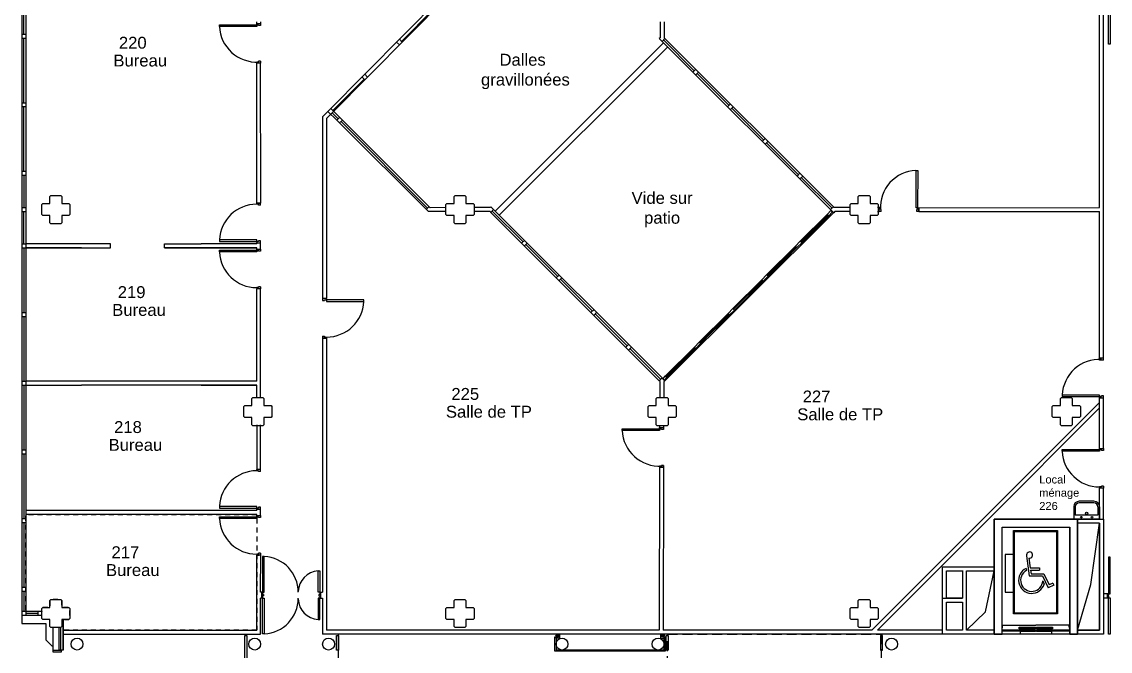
# Model space of a CAD drawing. Header units: metres. Extents: x 492 to 631, y -916 to -790.
# Drawn here: x 572.34 to 599.75, y -893.74 to -877.87 of the extents above; entities that cross this region are included whole.
import ezdxf

# ---------------------------------------------------------------- set-up
doc = ezdxf.new("R2010")
doc.units = ezdxf.units.M
for name, pattern in [('CACHE', [0.375, 0.25, -0.125]), ('CACHE2', [0.1875, 0.125, -0.0625]), ('CONTINU', [0])]:
    doc.linetypes.add(name, pattern=pattern)
for name, color, linetype in [('_numérotation salles', 8, 'Continuous'), ('Désignation', 8, 'CONTINU'), ('GEX_VOL_Archi', 8, 'Continuous')]:
    doc.layers.add(name, color=color, linetype=linetype)
doc.styles.add('G100TXT-droit', font='swissl.ttf', dxfattribs={"height": 0.2})
doc.styles.get("Standard").update_dxf_attribs({"font": 'swissl.ttf'})

msp = doc.modelspace()

# ---------------------------------------------------------------- linework, layer by layer
at = {"layer": 'GEX_VOL_Archi', "color": 7}
for p, q in [((572.342, -872.378), (572.342, -892.838)), ((572.442, -872.378), (572.442, -892.838)), ((585.229, -874.895), (580.052, -880.134)), ((585.3, -874.965), (580.123, -880.205)), ((599.483, -882.53), (599.483, -874.883)), ((599.483, -882.53), (599.483, -874.883)), ((572.39, -878.183), (572.389, -876.553)), ((581.9, -878.371), (582.699, -877.564)), ((599.583, -882.53), (599.583, -877.518)), ((599.713, -878.437), (599.713, -877.518)), ((599.753, -877.518), (599.753, -878.437)), ((577.317, -877.95), (578.256, -877.95)), ((577.317, -877.99), (577.317, -877.95)), ((578.256, -877.99), (577.317, -877.99)), ((578.256, -877.92), (578.356, -877.92)), ((578.256, -877.95), (578.256, -877.92)), ((578.256, -877.95), (578.256, -877.99)), ((578.306, -877.95), (578.256, -877.95)), ((578.259, -877.92), (578.259, -877.874)), ((578.306, -877.97), (578.306, -877.95)), ((578.356, -877.97), (578.306, -877.97)), ((578.356, -877.92), (578.356, -877.97)), ((578.359, -877.92), (578.359, -877.874)), ((588.417, -877.873), (588.417, -878.276)), ((588.517, -877.873), (588.517, -878.276)), ((572.341, -878.183), (572.441, -878.183)), ((572.341, -878.283), (572.441, -878.283)), ((572.391, -879.913), (572.39, -878.283)), ((588.417, -878.276), (588.396, -878.297)), ((588.467, -878.368), (588.396, -878.297)), ((588.467, -878.368), (588.538, -878.297)), ((588.517, -878.276), (588.538, -878.297)), ((588.538, -878.297), (592.803, -882.558)), ((581.778, -878.387), (581.85, -878.457)), ((581.849, -878.316), (581.92, -878.386)), ((584.259, -882.643), (588.502, -878.403)), ((584.366, -882.75), (588.608, -878.509)), ((588.467, -878.368), (592.711, -882.608)), ((589.277, -879.107), (588.502, -878.332)), ((599.753, -878.437), (599.713, -878.437)), ((578.256, -878.89), (578.256, -878.92)), ((578.306, -878.89), (578.256, -878.89)), ((578.256, -882.443), (578.256, -878.92)), ((578.356, -878.92), (578.256, -878.92)), ((578.356, -878.92), (578.256, -878.92)), ((578.356, -878.87), (578.306, -878.87)), ((578.306, -878.87), (578.306, -878.89)), ((578.356, -878.87), (578.356, -878.92)), ((578.36, -882.443), (578.356, -878.92)), ((589.313, -879.071), (589.242, -879.142)), ((580.96, -879.321), (580.174, -880.114)), ((580.91, -879.267), (580.981, -879.337)), ((580.98, -879.195), (581.051, -879.266)), ((589.384, -879.142), (589.313, -879.213)), ((590.152, -879.98), (589.348, -879.177)), ((572.341, -879.913), (572.441, -879.913)), ((590.187, -879.945), (590.117, -880.016)), ((572.341, -880.013), (572.441, -880.013)), ((572.391, -881.643), (572.391, -880.013)), ((580.052, -880.134), (579.916, -880.271)), ((580.123, -880.205), (580.017, -880.312)), ((580.052, -880.134), (580.273, -880.355)), ((580.123, -880.063), (582.626, -882.561)), ((580.158, -880.169), (580.309, -880.319)), ((590.258, -880.016), (590.187, -880.086)), ((591.026, -880.854), (590.223, -880.051)), ((579.916, -880.271), (579.916, -884.85)), ((580.017, -880.312), (580.016, -884.85)), ((580.273, -880.355), (580.344, -880.284)), ((580.344, -880.425), (580.273, -880.355)), ((580.344, -880.425), (580.415, -880.355)), ((580.344, -880.425), (582.582, -882.658)), ((580.38, -880.39), (582.562, -882.569)), ((591.062, -880.819), (590.991, -880.89)), ((591.133, -880.889), (591.062, -880.96)), ((591.901, -881.728), (591.097, -880.925)), ((572.341, -881.643), (572.441, -881.643)), ((572.341, -881.743), (572.441, -881.743)), ((572.391, -881.743), (572.391, -882.558)), ((591.936, -881.693), (591.866, -881.763)), ((592.007, -881.763), (591.936, -881.834)), ((592.747, -882.573), (591.972, -881.799)), ((594.863, -882.559), (594.864, -881.62)), ((594.864, -881.62), (594.904, -881.62)), ((594.904, -881.62), (594.903, -882.559)), ((572.342, -882.558), (572.442, -882.558)), ((572.342, -882.658), (572.442, -882.658)), ((572.391, -883.473), (572.391, -882.658)), ((578.256, -882.443), (578.356, -882.443)), ((578.256, -882.473), (578.256, -882.443)), ((578.36, -882.443), (578.256, -882.443)), ((578.306, -882.473), (578.256, -882.473)), ((578.306, -882.493), (578.306, -882.473)), ((578.356, -882.493), (578.306, -882.493)), ((578.356, -882.493), (578.356, -882.443)), ((582.598, -882.533), (582.527, -882.604)), ((583.022, -882.658), (582.582, -882.658)), ((583.022, -882.558), (582.626, -882.561)), ((584.133, -882.558), (583.732, -882.558)), ((584.133, -882.658), (583.732, -882.658)), ((584.133, -882.558), (584.153, -882.537)), ((584.133, -882.658), (584.153, -882.679)), ((584.224, -882.608), (584.153, -882.537)), ((584.224, -882.608), (584.153, -882.679)), ((584.153, -882.679), (588.396, -886.921)), ((584.964, -883.418), (584.189, -882.643)), ((584.224, -882.608), (588.467, -886.851)), ((588.538, -886.921), (592.815, -882.658)), ((592.711, -882.608), (592.782, -882.538)), ((592.711, -882.608), (592.788, -882.685)), ((592.815, -882.658), (592.788, -882.685)), ((593.202, -882.558), (592.803, -882.558)), ((593.202, -882.658), (592.815, -882.658)), ((593.933, -882.558), (593.892, -882.558)), ((593.892, -882.658), (593.933, -882.658)), ((593.963, -882.558), (593.933, -882.558)), ((593.933, -882.658), (593.933, -882.558)), ((593.983, -882.658), (593.933, -882.658)), ((593.963, -882.608), (593.963, -882.558)), ((593.983, -882.608), (593.963, -882.608)), ((593.983, -882.658), (593.983, -882.608)), ((594.903, -882.559), (594.863, -882.559)), ((594.883, -882.609), (594.903, -882.609)), ((594.883, -882.659), (594.883, -882.609)), ((594.933, -882.659), (594.883, -882.659)), ((599.483, -882.662), (594.883, -882.659)), ((594.903, -882.609), (594.903, -882.559)), ((594.903, -882.559), (594.933, -882.559)), ((594.933, -882.559), (599.483, -882.558)), ((594.933, -882.559), (594.933, -882.659)), ((594.933, -882.658), (594.933, -882.559)), ((594.933, -882.658), (599.483, -882.658)), ((599.483, -882.558), (599.483, -882.53)), ((599.483, -886.403), (599.483, -882.658)), ((599.583, -886.352), (599.583, -882.53)), ((572.341, -883.473), (572.441, -883.473)), ((574.577, -883.473), (572.442, -883.473)), ((574.577, -883.573), (574.577, -883.473)), ((575.936, -883.573), (575.936, -883.473)), ((575.936, -883.473), (576.856, -883.473)), ((578.256, -883.473), (576.856, -883.473)), ((576.856, -883.473), (576.856, -883.473)), ((577.317, -883.373), (577.317, -883.413)), ((578.256, -883.373), (577.317, -883.373)), ((577.317, -883.413), (578.256, -883.413)), ((578.256, -883.413), (578.256, -883.373)), ((578.306, -883.413), (578.256, -883.413)), ((578.256, -883.413), (578.256, -883.443)), ((578.256, -883.443), (578.356, -883.443)), ((578.256, -883.473), (578.256, -883.443)), ((578.256, -883.443), (578.356, -883.443)), ((578.306, -883.393), (578.306, -883.413)), ((578.356, -883.393), (578.306, -883.393)), ((578.356, -883.443), (578.356, -883.393)), ((578.356, -883.603), (578.356, -883.443)), ((584.999, -883.383), (584.928, -883.454)), ((585.07, -883.454), (584.999, -883.524)), ((585.838, -884.292), (585.034, -883.489)), ((572.341, -883.573), (572.441, -883.573)), ((572.391, -883.573), (572.391, -885.203)), ((572.391, -883.573), (573.841, -883.573)), ((573.841, -883.573), (572.442, -883.573)), ((573.841, -883.573), (573.841, -883.573)), ((573.841, -883.573), (574.577, -883.573)), ((578.256, -883.573), (575.936, -883.573)), ((575.936, -883.573), (578.256, -883.573)), ((578.256, -883.573), (576.856, -883.573)), ((577.317, -883.633), (578.256, -883.633)), ((577.317, -883.673), (577.317, -883.633)), ((578.256, -883.673), (577.317, -883.673)), ((578.256, -883.603), (578.256, -883.573)), ((578.256, -883.603), (578.356, -883.603)), ((578.256, -883.603), (578.356, -883.603)), ((578.256, -883.633), (578.256, -883.603)), ((578.256, -883.633), (578.256, -883.673)), ((578.306, -883.633), (578.256, -883.633)), ((578.306, -883.653), (578.306, -883.633)), ((578.356, -883.653), (578.306, -883.653)), ((578.356, -883.603), (578.356, -883.653)), ((585.873, -884.257), (585.802, -884.328)), ((585.944, -884.328), (585.873, -884.398)), ((578.256, -884.573), (578.256, -884.603)), ((578.306, -884.573), (578.256, -884.573)), ((578.256, -886.933), (578.256, -884.603)), ((578.356, -884.603), (578.256, -884.603)), ((578.356, -884.553), (578.306, -884.553)), ((578.306, -884.553), (578.306, -884.573)), ((578.356, -884.553), (578.356, -884.603)), ((578.356, -887.343), (578.356, -884.603)), ((586.712, -885.166), (585.908, -884.363)), ((579.916, -884.85), (579.916, -884.9)), ((580.016, -884.85), (579.916, -884.85)), ((580.016, -884.85), (579.916, -884.85)), ((579.966, -884.9), (579.966, -884.88)), ((579.966, -884.88), (580.016, -884.88)), ((580.016, -884.88), (580.016, -884.85)), ((580.016, -884.88), (580.016, -884.92)), ((580.955, -884.88), (580.016, -884.88)), ((580.955, -884.92), (580.955, -884.88)), ((579.916, -884.9), (579.966, -884.9)), ((580.016, -884.92), (580.955, -884.92)), ((586.747, -885.131), (586.676, -885.202)), ((572.341, -885.203), (572.441, -885.203)), ((572.341, -885.303), (572.441, -885.303)), ((572.391, -885.303), (572.39, -886.933)), ((586.818, -885.202), (586.747, -885.273)), ((587.586, -886.041), (586.783, -885.237)), ((579.916, -885.8), (579.966, -885.8)), ((579.916, -885.8), (579.916, -885.85)), ((579.916, -885.85), (579.916, -892.251)), ((579.916, -885.85), (580.016, -885.85)), ((580.016, -885.85), (579.916, -885.85)), ((579.966, -885.8), (579.966, -885.82)), ((579.966, -885.82), (580.016, -885.82)), ((580.016, -885.82), (580.016, -885.85)), ((580.016, -885.85), (580.016, -893.208)), ((587.621, -886.005), (587.551, -886.076)), ((587.692, -886.076), (587.621, -886.147)), ((588.431, -886.886), (587.657, -886.111)), ((599.483, -886.382), (599.483, -886.352)), ((599.583, -886.352), (599.483, -886.352)), ((599.483, -886.403), (599.483, -886.352)), ((599.533, -886.382), (599.483, -886.382)), ((599.583, -886.403), (599.483, -886.403)), ((599.533, -886.402), (599.533, -886.382)), ((599.583, -886.402), (599.533, -886.402)), ((599.583, -886.402), (599.583, -886.352)), ((572.341, -886.933), (572.441, -886.933)), ((572.341, -887.033), (572.441, -887.033)), ((572.39, -887.033), (572.389, -888.663)), ((572.441, -887.033), (573.841, -887.033)), ((573.841, -886.933), (572.442, -886.933)), ((572.444, -887.033), (573.841, -887.033)), ((572.444, -887.033), (573.841, -887.033)), ((578.256, -886.933), (573.841, -886.933)), ((573.841, -887.033), (573.841, -887.033)), ((578.256, -887.033), (573.841, -887.033)), ((576.856, -887.033), (578.256, -887.033)), ((578.256, -887.343), (578.256, -887.033)), ((588.467, -886.851), (588.396, -886.921)), ((588.396, -886.921), (588.467, -886.851)), ((588.417, -886.942), (588.396, -886.921)), ((588.417, -887.343), (588.417, -886.942)), ((588.467, -886.851), (588.538, -886.921)), ((588.538, -886.921), (588.517, -886.942)), ((588.517, -887.343), (588.517, -886.942)), ((598.544, -887.282), (598.544, -887.322)), ((599.483, -887.282), (598.544, -887.282)), ((598.544, -887.322), (599.533, -887.322)), ((599.483, -887.322), (599.483, -887.282)), ((599.483, -887.607), (599.483, -887.322)), ((599.533, -887.322), (599.483, -887.322)), ((599.483, -887.322), (599.483, -887.352)), ((599.483, -887.352), (599.583, -887.352)), ((599.533, -887.302), (599.533, -887.322)), ((599.583, -887.302), (599.533, -887.302)), ((599.583, -887.352), (599.583, -887.302)), ((599.583, -888.627), (599.583, -887.352)), ((593.752, -893.208), (599.483, -887.465)), ((596.651, -890.445), (599.483, -887.607)), ((599.483, -888.627), (599.483, -887.607)), ((578.256, -888.03), (578.256, -889.16)), ((578.356, -889.16), (578.356, -888.03)), ((587.461, -888.133), (588.45, -888.133)), ((587.461, -888.173), (587.461, -888.133)), ((588.4, -888.173), (587.461, -888.173)), ((588.4, -888.043), (588.4, -888.103)), ((588.4, -888.103), (588.5, -888.103)), ((588.4, -888.133), (588.4, -888.103)), ((588.4, -888.133), (588.4, -888.173)), ((588.45, -888.133), (588.4, -888.133)), ((588.45, -888.153), (588.45, -888.133)), ((588.5, -888.153), (588.45, -888.153)), ((588.5, -888.046), (588.5, -888.103)), ((588.5, -888.103), (588.5, -888.153)), ((572.34, -888.663), (572.44, -888.663)), ((598.544, -888.657), (599.483, -888.657)), ((598.544, -888.697), (598.544, -888.657)), ((599.483, -888.697), (598.544, -888.697)), ((599.483, -888.627), (599.583, -888.627)), ((599.483, -888.657), (599.483, -888.627)), ((599.483, -888.657), (599.483, -888.697)), ((599.533, -888.657), (599.483, -888.657)), ((599.533, -888.677), (599.533, -888.657)), ((599.583, -888.677), (599.533, -888.677)), ((599.583, -888.627), (599.583, -888.677)), ((572.34, -888.763), (572.44, -888.763)), ((572.392, -888.763), (572.391, -890.393)), ((578.256, -889.19), (578.256, -889.16)), ((578.356, -889.16), (578.256, -889.16)), ((578.356, -889.16), (578.256, -889.16)), ((578.306, -889.19), (578.256, -889.19)), ((578.306, -889.21), (578.306, -889.19)), ((578.356, -889.21), (578.306, -889.21)), ((578.356, -889.21), (578.356, -889.16)), ((588.4, -889.103), (588.397, -893.208)), ((588.4, -889.073), (588.4, -889.103)), ((588.45, -889.073), (588.4, -889.073)), ((588.5, -889.103), (588.4, -889.103)), ((588.4, -889.103), (588.5, -889.103)), ((588.5, -889.053), (588.45, -889.053)), ((588.45, -889.053), (588.45, -889.073)), ((588.5, -889.089), (588.497, -893.208)), ((588.5, -889.053), (588.5, -889.103)), ((599.483, -889.597), (599.483, -889.627)), ((599.533, -889.597), (599.483, -889.597)), ((599.583, -889.627), (599.483, -889.627)), ((599.483, -890.408), (599.483, -889.627)), ((599.583, -889.577), (599.533, -889.577)), ((599.533, -889.577), (599.533, -889.597)), ((599.583, -889.577), (599.583, -889.627)), ((599.583, -890.408), (599.583, -889.627)), ((577.317, -890.09), (577.317, -890.13)), ((578.256, -890.09), (577.317, -890.09)), ((578.256, -890.13), (578.256, -890.09)), ((598.833, -890.098), (598.833, -890.408)), ((598.873, -890.098), (598.873, -890.312)), ((599.343, -889.958), (598.973, -889.958)), ((599.343, -889.998), (598.973, -889.998)), ((599.443, -890.098), (599.443, -890.312)), ((599.483, -890.098), (599.483, -890.408)), ((578.256, -890.19), (572.445, -890.19)), ((578.256, -890.29), (572.445, -890.29)), ((577.317, -890.13), (578.256, -890.13)), ((577.317, -890.35), (578.256, -890.35)), ((577.317, -890.39), (577.317, -890.35)), ((578.306, -890.13), (578.256, -890.13)), ((578.256, -890.13), (578.256, -890.16)), ((578.256, -890.19), (578.256, -890.16)), ((578.256, -890.16), (578.356, -890.16)), ((578.256, -890.16), (578.356, -890.16)), ((578.256, -890.32), (578.256, -890.29)), ((578.256, -890.32), (578.356, -890.32)), ((578.256, -890.32), (578.356, -890.32)), ((578.256, -890.35), (578.256, -890.32)), ((578.256, -890.35), (578.256, -890.39)), ((578.306, -890.35), (578.256, -890.35)), ((578.306, -890.11), (578.306, -890.13)), ((578.356, -890.11), (578.306, -890.11)), ((578.306, -890.37), (578.306, -890.35)), ((578.356, -890.37), (578.306, -890.37)), ((578.356, -890.16), (578.356, -890.11)), ((578.356, -890.32), (578.356, -890.16)), ((578.356, -890.32), (578.356, -890.37)), ((599.443, -890.312), (598.873, -890.312)), ((572.342, -890.393), (572.442, -890.393)), ((572.342, -890.493), (572.442, -890.493)), ((572.392, -890.493), (572.391, -892.123)), ((578.256, -890.39), (577.317, -890.39)), ((595.498, -891.6), (596.651, -890.445)), ((597.032, -893.108), (597.032, -890.608)), ((597.032, -893.308), (597.032, -890.608)), ((598.732, -893.308), (598.732, -890.608)), ((599.483, -890.408), (598.833, -890.408)), ((598.932, -893.308), (598.932, -890.408)), ((578.256, -891.29), (578.256, -891.32)), ((578.306, -891.29), (578.256, -891.29)), ((578.256, -893.208), (578.257, -891.32)), ((578.356, -891.32), (578.256, -891.32)), ((578.257, -891.32), (578.322, -891.32)), ((578.356, -891.27), (578.306, -891.27)), ((578.306, -891.27), (578.306, -891.29)), ((578.356, -891.27), (578.356, -891.32)), ((578.356, -892.251), (578.357, -891.32)), ((578.404, -891.352), (578.404, -892.251)), ((578.444, -891.352), (578.404, -891.352)), ((578.444, -892.251), (578.444, -891.352)), ((597.648, -891.333), (597.714, -891.837)), ((597.648, -891.333), (597.714, -891.837)), ((597.706, -891.389), (597.74, -891.64)), ((597.706, -891.389), (597.74, -891.64)), ((599.713, -891.37), (599.713, -892.289)), ((599.753, -891.37), (599.713, -891.37)), ((599.753, -892.289), (599.753, -891.37)), ((579.804, -892.251), (579.804, -891.712)), ((579.804, -891.712), (579.844, -891.712)), ((579.844, -891.712), (579.844, -892.251)), ((593.894, -893.208), (595.498, -891.6)), ((597.638, -891.65), (597.645, -891.703)), ((597.638, -891.65), (597.645, -891.703)), ((597.74, -891.64), (597.97, -891.64)), ((597.74, -891.64), (597.97, -891.64)), ((597.746, -891.691), (597.97, -891.691)), ((597.746, -891.691), (597.759, -891.786)), ((597.746, -891.691), (597.97, -891.691)), ((597.746, -891.691), (597.759, -891.786)), ((597.97, -891.64), (597.97, -891.691)), ((597.97, -891.64), (597.97, -891.691)), ((597.714, -891.837), (598.05, -891.837)), ((597.714, -891.837), (598.05, -891.837)), ((597.759, -891.786), (598.083, -891.786)), ((597.759, -891.786), (598.083, -891.786)), ((598.05, -891.837), (598.191, -892.136)), ((598.05, -891.837), (598.191, -892.136)), ((598.053, -891.963), (598.091, -892.044)), ((598.053, -891.963), (598.091, -892.044)), ((598.083, -891.786), (598.215, -892.068)), ((598.083, -891.786), (598.215, -892.068)), ((572.342, -892.123), (572.442, -892.123)), ((572.342, -892.223), (572.442, -892.223)), ((572.392, -892.223), (572.391, -892.738)), ((578.393, -892.251), (578.356, -892.251)), ((578.382, -892.251), (578.356, -892.251)), ((578.374, -892.251), (578.374, -892.401)), ((578.404, -892.251), (578.374, -892.251)), ((578.404, -892.251), (578.404, -892.311)), ((578.404, -892.251), (578.444, -892.251)), ((579.844, -892.251), (579.804, -892.251)), ((579.844, -892.251), (579.874, -892.251)), ((579.844, -892.251), (579.844, -892.311)), ((579.874, -892.401), (579.874, -892.251)), ((579.874, -892.251), (579.916, -892.251)), ((598.33, -892.071), (598.191, -892.136)), ((598.33, -892.071), (598.191, -892.136)), ((598.308, -892.024), (598.215, -892.068)), ((598.308, -892.024), (598.215, -892.068)), ((598.308, -892.024), (598.33, -892.071)), ((598.308, -892.024), (598.33, -892.071)), ((599.683, -892.289), (599.683, -892.389)), ((599.713, -892.289), (599.683, -892.289)), ((599.683, -892.289), (599.733, -892.289)), ((599.683, -892.389), (599.683, -892.289)), ((599.713, -892.289), (599.753, -892.289)), ((599.713, -892.339), (599.713, -892.289)), ((578.356, -893.308), (578.356, -892.401)), ((578.374, -892.401), (578.356, -892.401)), ((578.393, -892.401), (578.374, -892.401)), ((578.404, -892.401), (578.374, -892.401)), ((578.424, -892.311), (578.404, -892.311)), ((578.424, -892.341), (578.404, -892.341)), ((578.404, -892.341), (578.404, -892.401)), ((578.404, -893.3), (578.404, -892.401)), ((578.404, -892.401), (578.444, -892.401)), ((578.424, -892.311), (578.424, -892.341)), ((578.444, -892.401), (578.444, -893.3)), ((579.844, -892.401), (579.804, -892.401)), ((579.804, -892.401), (579.804, -892.94)), ((579.824, -892.311), (579.824, -892.341)), ((579.844, -892.311), (579.824, -892.311)), ((579.824, -892.341), (579.844, -892.341)), ((579.844, -892.341), (579.844, -892.401)), ((579.844, -892.94), (579.844, -892.401)), ((579.844, -892.401), (579.874, -892.401)), ((579.874, -892.401), (579.916, -892.401)), ((579.916, -892.401), (579.916, -893.308)), ((599.683, -892.389), (599.733, -892.389)), ((599.713, -892.389), (599.683, -892.389)), ((599.713, -892.339), (599.713, -892.389)), ((599.713, -892.389), (599.753, -892.389)), ((599.713, -893.308), (599.713, -892.389)), ((599.753, -892.389), (599.753, -893.308)), ((572.842, -892.738), (572.342, -892.738)), ((572.842, -892.838), (572.342, -892.838)), ((572.742, -892.788), (572.442, -892.788)), ((572.742, -892.738), (572.742, -892.838)), ((573.382, -892.938), (573.382, -893.708)), ((579.804, -892.94), (579.844, -892.94)), ((573.382, -893.208), (578.256, -893.208)), ((573.382, -893.308), (578.356, -893.308)), ((578.444, -893.3), (578.404, -893.3)), ((588.397, -893.208), (580.016, -893.208)), ((580.316, -898.608), (580.316, -893.308)), ((593.752, -893.208), (588.497, -893.208)), ((595.532, -893.208), (593.894, -893.208)), ((596.832, -893.308), (597.032, -893.308)), ((596.832, -893.308), (597.032, -893.308)), ((597.032, -893.206), (598.732, -893.206)), ((597.032, -893.206), (598.732, -893.206)), ((599.753, -893.308), (599.713, -893.308)), ((573.132, -893.708), (573.282, -893.708)), ((573.382, -893.708), (573.282, -893.708)), ((588.546, -893.738), (585.766, -893.738)), ((588.516, -893.708), (585.796, -893.708))]:
    msp.add_line(p, q, dxfattribs=at)
at = {"layer": 'GEX_VOL_Archi', "color": 7, "ltscale": 2}
for p, q in [((592.637, -882.751), (591.965, -883.423)), ((591.845, -883.543), (591.116, -884.272)), ((590.996, -884.392), (590.268, -885.12)), ((590.148, -885.24), (589.419, -885.969)), ((589.299, -886.089), (588.571, -886.817)), ((573.382, -893.708), (573.382, -892.934)), ((573.132, -893.708), (573.132, -893.138)), ((573.282, -893.708), (573.282, -893.138))]:
    msp.add_line(p, q, dxfattribs=at)
at = {"layer": 'GEX_VOL_Archi', "color": 7, "ltscale": 0.08}
msp.add_line((573.324, -893.699), (573.324, -893.144), dxfattribs=at)
at = {"layer": 'GEX_VOL_Archi', "color": 7, "flags": 128}
for points in [[(572.867, -882.458), (573.047, -882.458), (573.047, -882.278), (573.072, -882.253), (573.322, -882.253), (573.347, -882.278), (573.347, -882.458), (573.527, -882.458), (573.552, -882.483), (573.552, -882.733), (573.527, -882.758), (573.347, -882.758), (573.347, -882.938), (573.322, -882.963), (573.072, -882.963), (573.047, -882.938), (573.047, -882.758), (572.867, -882.758), (572.842, -882.733), (572.842, -882.483)], [(583.047, -882.458), (583.227, -882.458), (583.227, -882.278), (583.252, -882.253), (583.502, -882.253), (583.527, -882.278), (583.527, -882.458), (583.707, -882.458), (583.732, -882.483), (583.732, -882.733), (583.707, -882.758), (583.527, -882.758), (583.527, -882.938), (583.502, -882.963), (583.252, -882.963), (583.227, -882.938), (583.227, -882.758), (583.047, -882.758), (583.022, -882.733), (583.022, -882.483)], [(593.227, -882.458), (593.407, -882.458), (593.407, -882.278), (593.432, -882.253), (593.682, -882.253), (593.707, -882.278), (593.707, -882.458), (593.887, -882.458), (593.912, -882.483), (593.912, -882.733), (593.887, -882.758), (593.707, -882.758), (593.707, -882.938), (593.682, -882.963), (593.432, -882.963), (593.407, -882.938), (593.407, -882.758), (593.227, -882.758), (593.202, -882.733), (593.202, -882.483)], [(577.957, -887.548), (578.137, -887.548), (578.137, -887.368), (578.162, -887.343), (578.412, -887.343), (578.437, -887.368), (578.437, -887.548), (578.617, -887.548), (578.642, -887.573), (578.642, -887.823), (578.617, -887.848), (578.437, -887.848), (578.437, -888.028), (578.412, -888.053), (578.162, -888.053), (578.137, -888.028), (578.137, -887.848), (577.957, -887.848), (577.932, -887.823), (577.932, -887.573)], [(588.137, -887.548), (588.317, -887.548), (588.317, -887.368), (588.342, -887.343), (588.592, -887.343), (588.617, -887.368), (588.617, -887.548), (588.797, -887.548), (588.822, -887.573), (588.822, -887.823), (588.797, -887.848), (588.617, -887.848), (588.617, -888.028), (588.592, -888.053), (588.342, -888.053), (588.317, -888.028), (588.317, -887.848), (588.137, -887.848), (588.112, -887.823), (588.112, -887.573)], [(598.317, -887.548), (598.497, -887.548), (598.497, -887.368), (598.522, -887.343), (598.772, -887.343), (598.797, -887.368), (598.797, -887.548), (598.977, -887.548), (599.002, -887.573), (599.002, -887.823), (598.977, -887.848), (598.797, -887.848), (598.797, -888.028), (598.772, -888.053), (598.522, -888.053), (598.497, -888.028), (598.497, -887.848), (598.317, -887.848), (598.292, -887.823), (598.292, -887.573)], [(572.867, -892.638), (573.047, -892.638), (573.047, -892.458), (573.072, -892.433), (573.322, -892.433), (573.347, -892.458), (573.347, -892.638), (573.527, -892.638), (573.552, -892.663), (573.552, -892.913), (573.527, -892.938), (573.347, -892.938), (573.347, -893.118), (573.322, -893.143), (573.072, -893.143), (573.047, -893.118), (573.047, -892.938), (572.867, -892.938), (572.842, -892.913), (572.842, -892.663)], [(583.047, -892.638), (583.227, -892.638), (583.227, -892.458), (583.252, -892.433), (583.502, -892.433), (583.527, -892.458), (583.527, -892.638), (583.707, -892.638), (583.732, -892.663), (583.732, -892.913), (583.707, -892.938), (583.527, -892.938), (583.527, -893.118), (583.502, -893.143), (583.252, -893.143), (583.227, -893.118), (583.227, -892.938), (583.047, -892.938), (583.022, -892.913), (583.022, -892.663)], [(593.227, -892.638), (593.407, -892.638), (593.407, -892.458), (593.432, -892.433), (593.682, -892.433), (593.707, -892.458), (593.707, -892.638), (593.887, -892.638), (593.912, -892.663), (593.912, -892.913), (593.887, -892.938), (593.707, -892.938), (593.707, -893.118), (593.682, -893.143), (593.432, -893.143), (593.407, -893.118), (593.407, -892.938), (593.227, -892.938), (593.202, -892.913), (593.202, -892.663)]]:
    msp.add_lwpolyline(points, close=True, dxfattribs=at)
at = {"layer": 'GEX_VOL_Archi', "color": 7, "ltscale": 2}
for points in [[(592.62, -882.733), (592.655, -882.769), (592.762, -882.661), (592.727, -882.626), (592.62, -882.733)], [(592.62, -882.733), (592.655, -882.769), (591.983, -883.441), (591.947, -883.405), (592.62, -882.733), (592.655, -882.769)], [(591.827, -883.526), (591.862, -883.561), (591.983, -883.441), (591.947, -883.405), (591.827, -883.526)], [(591.827, -883.526), (591.862, -883.561), (591.134, -884.289), (591.099, -884.254), (591.827, -883.526), (591.862, -883.561)], [(590.979, -884.374), (591.014, -884.41), (591.134, -884.289), (591.099, -884.254), (590.979, -884.374)], [(590.979, -884.374), (591.014, -884.41), (590.286, -885.138), (590.25, -885.103), (590.979, -884.374), (591.014, -884.41)], [(590.13, -885.223), (590.165, -885.258), (590.286, -885.138), (590.25, -885.103), (590.13, -885.223)], [(590.13, -885.223), (590.165, -885.258), (589.437, -885.986), (589.402, -885.951), (590.13, -885.223), (590.165, -885.258)], [(589.282, -886.071), (589.317, -886.107), (589.437, -885.986), (589.402, -885.951), (589.282, -886.071)], [(589.282, -886.071), (589.317, -886.107), (588.589, -886.835), (588.553, -886.8), (589.282, -886.071), (589.317, -886.107)], [(588.553, -886.8), (588.589, -886.835), (588.52, -886.904), (588.52, -886.904), (588.485, -886.868), (588.49, -886.863), (588.553, -886.8), (588.589, -886.835)], [(598.932, -890.408), (598.932, -890.408), (599.483, -890.408), (599.483, -890.408), (599.583, -890.408), (599.583, -893.308), (598.932, -893.308)], [(598.932, -893.208), (599.483, -893.208), (599.483, -890.508), (598.932, -890.508)], [(596.832, -893.308), (595.532, -893.308), (595.532, -891.608), (596.832, -891.608)], [(596.032, -891.7), (596.032, -892.4)], [(596.832, -893.208), (596.132, -893.208), (596.132, -891.708), (596.832, -891.708)], [(595.532, -892.4), (596.032, -892.4)], [(596.032, -892.5), (596.032, -893.2)]]:
    msp.add_lwpolyline(points, dxfattribs=at)
at = {"layer": 'GEX_VOL_Archi', "color": 7, "linetype": 'CACHE2', "flags": 128}
msp.add_lwpolyline([(578.256, -893.208), (573.382, -893.208), (573.382, -892.938), (573.527, -892.938), (573.552, -892.913), (573.552, -892.663), (573.527, -892.638), (573.347, -892.638), (573.347, -892.458), (573.322, -892.433), (573.072, -892.433), (573.047, -892.458), (573.047, -892.638), (572.867, -892.638), (572.842, -892.663), (572.842, -892.738), (572.442, -892.738), (572.445, -890.29), (578.256, -890.29), (578.256, -893.208), (578.256, -893.208), (578.256, -893.208)], dxfattribs=at)
at = {"layer": 'GEX_VOL_Archi', "color": 7}
for points in [[(596.832, -890.408), (598.932, -890.408), (598.932, -893.308), (596.832, -893.308)], [(598.421, -892.798), (597.321, -892.798), (597.321, -890.698), (598.421, -890.698)], [(598.421, -892.798), (597.321, -892.798), (597.321, -890.698), (598.421, -890.698)], [(598.401, -892.778), (597.341, -892.778), (597.341, -890.718), (598.401, -890.718)], [(598.401, -892.778), (597.341, -892.778), (597.341, -890.718), (598.401, -890.718)], [(597.321, -891.303), (597.105, -891.303), (597.105, -892.253), (597.321, -892.253)], [(597.321, -891.303), (597.105, -891.303), (597.105, -892.253), (597.321, -892.253)], [(599.683, -892.289), (599.583, -892.289), (599.583, -892.389), (599.683, -892.389)], [(578.006, -898.578), (577.956, -898.578), (577.956, -893.338), (578.006, -893.338)], [(580.316, -893.708), (580.266, -893.708), (580.266, -893.338), (580.316, -893.338)], [(588.616, -893.708), (588.566, -893.708), (588.566, -893.338), (588.616, -893.338)], [(593.966, -893.708), (594.016, -893.708), (594.016, -893.338), (593.966, -893.338)]]:
    msp.add_lwpolyline(points, close=True, dxfattribs=at)
for points in [[(598.932, -893.308), (598.932, -890.408), (596.832, -890.408), (596.832, -893.308), (597.032, -893.308), (597.032, -890.608), (598.732, -890.608), (598.732, -893.308), (598.932, -893.308)], [(599.483, -890.508), (599.483, -893.208), (598.932, -893.208), (599.261, -892.057), (599.483, -890.508)], [(596.832, -891.708), (596.832, -893.208), (596.132, -893.208), (596.611, -892.744), (596.832, -891.708)], [(597.032, -893.174), (597.052, -893.082), (597.882, -893.082)], [(597.032, -893.174), (597.052, -893.082), (597.882, -893.082)], [(598.732, -893.174), (598.712, -893.082), (597.882, -893.082)], [(598.732, -893.174), (598.712, -893.082), (597.882, -893.082)], [(595.532, -893.308), (579.916, -893.308), (579.916, -893.308)], [(588.516, -893.378), (588.546, -893.378), (588.546, -893.738), (585.766, -893.738), (585.766, -893.378), (585.796, -893.378), (585.796, -893.708), (588.516, -893.708), (588.516, -893.378)], [(585.796, -893.378), (585.856, -893.378), (585.856, -893.308), (585.886, -893.308), (585.886, -893.408), (585.796, -893.408), (585.796, -893.378)], [(588.516, -893.378), (588.456, -893.378), (588.456, -893.308), (588.426, -893.308), (588.426, -893.408), (588.516, -893.408)], [(597.032, -893.195), (597.482, -893.195), (597.482, -893.308), (597.032, -893.308), (597.032, -893.195)], [(597.032, -893.195), (597.482, -893.195), (597.482, -893.308), (597.032, -893.308), (597.032, -893.195)], [(597.032, -893.206), (597.462, -893.206), (597.462, -893.228), (597.032, -893.228), (597.032, -893.206)], [(597.872, -893.128), (597.872, -893.174), (597.462, -893.174), (597.462, -893.128), (597.872, -893.128)], [(597.872, -893.128), (597.872, -893.174), (597.462, -893.174), (597.462, -893.128), (597.872, -893.128)], [(597.872, -893.195), (597.872, -893.241), (597.482, -893.241), (597.482, -893.195), (597.872, -893.195)], [(597.872, -893.195), (597.872, -893.241), (597.482, -893.241), (597.482, -893.195), (597.872, -893.195)], [(598.302, -893.128), (598.302, -893.174), (597.892, -893.174), (597.892, -893.128), (598.302, -893.128)], [(598.302, -893.128), (598.302, -893.174), (597.892, -893.174), (597.892, -893.128), (598.302, -893.128)], [(598.282, -893.195), (598.282, -893.241), (597.892, -893.241), (597.892, -893.195), (598.282, -893.195)], [(598.282, -893.195), (598.282, -893.241), (597.892, -893.241), (597.892, -893.195), (598.282, -893.195)], [(598.282, -893.195), (598.732, -893.195), (598.732, -893.308), (598.282, -893.308), (598.282, -893.195)], [(598.282, -893.195), (598.732, -893.195), (598.732, -893.308), (598.282, -893.308), (598.282, -893.195)], [(598.302, -893.206), (598.732, -893.206), (598.732, -893.228), (598.302, -893.228), (598.302, -893.206)]]:
    msp.add_lwpolyline(points, dxfattribs=at)
at = {"layer": 'GEX_VOL_Archi', "color": 7, "ltscale": 2}
for points in [[(595.632, -892.4), (595.632, -891.708), (596.032, -891.708), (596.032, -892.4)], [(595.632, -893.208), (595.632, -892.5), (596.032, -892.5), (596.032, -893.208)], [(573.332, -893.758), (573.132, -893.758), (573.132, -893.708), (573.332, -893.708)]]:
    msp.add_lwpolyline(points, close=True, dxfattribs=at)
at = {"layer": 'GEX_VOL_Archi', "color": 7, "flags": 128}
msp.add_lwpolyline([(572.342, -892.838), (572.342, -893.038), (572.947, -893.038), (572.947, -893.45), (573.096, -893.598), (573.132, -893.598)], dxfattribs=at)
at = {"layer": 'GEX_VOL_Archi', "color": 7, "linetype": 'CACHE'}
msp.add_lwpolyline([(589.825, -898.608), (588.605, -898.608), (588.605, -893.308), (593.985, -893.308), (593.985, -898.608), (592.762, -898.608)], dxfattribs=at)
at = {"layer": 'GEX_VOL_Archi', "color": 7}
for centre, radius in [((599.023, -890.358), 0.0193), ((599.158, -890.264), 0.0293), ((599.293, -890.358), 0.0193), ((585.811, -893.338), 0.02), ((588.501, -893.338), 0.02), ((573.732, -893.558), 0.15), ((578.206, -893.558), 0.15), ((580.066, -893.558), 0.15), ((585.946, -893.558), 0.15), ((588.366, -893.558), 0.15), ((594.246, -893.558), 0.15)]:
    msp.add_circle(centre, radius, dxfattribs=at)
for centre, radius, start, end in [((578.256, -877.95), 0.94, 182.7294, 273.0491), ((594.903, -882.559), 0.94, 92.6912, 183.0109), ((578.256, -883.413), 0.94, 90, 177.2706), ((578.256, -883.633), 0.94, 182.7294, 270), ((580.016, -884.88), 0.94, 270, 357.2706), ((599.483, -887.322), 0.94, 86.9509, 177.2706), ((588.4, -888.133), 0.94, 182.7294, 273.0491), ((599.483, -888.657), 0.94, 182.7294, 270), ((578.256, -890.13), 0.94, 90, 177.2706), ((598.973, -890.098), 0.14, 90.0013, 180.0013), ((598.973, -890.098), 0.1, 90.0013, 180.0013), ((599.343, -890.098), 0.14, 0.0013, 90.0013), ((599.343, -890.098), 0.1, 0.0013, 90.0013), ((578.256, -890.35), 0.94, 182.7294, 270), ((578.404, -892.251), 0.9, 0, 87.2706), ((597.722, -891.313), 0.0772, 258.3272, 194.9992), ((597.722, -891.313), 0.0772, 258.3272, 194.9992), ((579.844, -892.251), 0.541, 94.2439, 177.9959), ((597.775, -891.95), 0.33, 114.5352, 343.4865), ((597.775, -891.95), 0.33, 114.5352, 343.4865), ((597.775, -891.95), 0.279, 117.7924, 357.3511), ((597.775, -891.95), 0.279, 117.7924, 357.3511), ((578.404, -892.401), 0.9, 272.7294, 0), ((579.844, -892.401), 0.541, 182.0041, 265.7561)]:
    msp.add_arc(centre, radius, start, end, dxfattribs=at)

# ---------------------------------------------------------------- texts
at = {"layer": '_numérotation salles', "color": 7, "char_height": 0.3, "attachment_point": 1, "style": 'G100TXT-droit'}
for s, insert in [('220', (574.786, -878.252)), ('219', (574.757, -884.537)), ('225', (583.16, -887.103)), ('227', (592.008, -887.168)), ('218', (574.665, -887.938)), ('217', (574.6, -891.093))]:
    msp.add_mtext_dynamic_manual_height_columns(s, width=1.61618, gutter_width=1, heights=[0], dxfattribs=dict(at, insert=insert))
at = {"layer": 'Désignation', "color": 7, "char_height": 0.3, "attachment_point": 1, "style": 'G100TXT-droit'}
for s, insert in [('Bureau', (574.648, -878.701)), ('Bureau', (574.618, -884.986)), ('Salle de TP     ', (583.022, -887.552)), ('Salle de TP     ', (591.87, -887.617)), ('Bureau', (574.527, -888.387)), ('Bureau', (574.461, -891.542))]:
    msp.add_mtext_dynamic_manual_height_columns(s, width=2.79638, gutter_width=1, heights=[0.353], dxfattribs=dict(at, insert=insert))
at = {"layer": 'GEX_VOL_Archi', "color": 7, "attachment_point": 1, "style": 'G100TXT-droit'}
for s, width, insert, char_height in [('    Dalles \\Pgravillonées', 2.44076, (583.906, -878.681), 0.3), ('Local \\Pménage\\P226', 1.39359, (597.965, -889.31), 0.2)]:
    msp.add_mtext_dynamic_manual_height_columns(s, width=width, gutter_width=1, heights=[0], dxfattribs=dict(at, insert=insert, char_height=char_height))
at = {"layer": 'GEX_VOL_Archi', "color": 7, "insert": (588.467, -882.608), "char_height": 0.3, "width": 9.17418, "attachment_point": 5}
msp.add_mtext('Vide sur\\Ppatio', dxfattribs=at)

doc.saveas('drawing.dxf')
